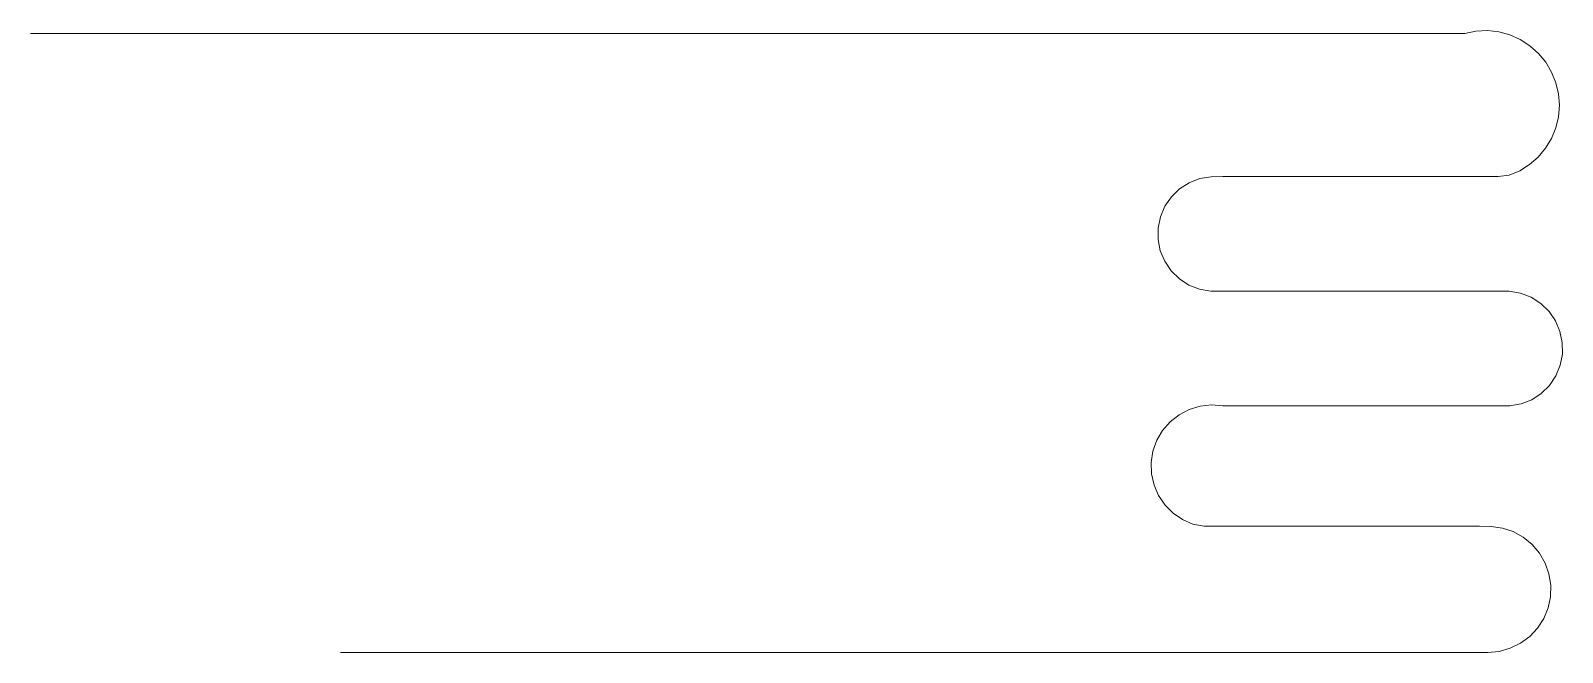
# Model space of a CAD drawing. Extents: x 103 to 370, y 515 to 623.
import ezdxf

# ---------------------------------------------------------------- set-up
doc = ezdxf.new("R2010")
doc.units = 0
doc.layers.get('0').update_dxf_attribs({"lineweight": 0})

msp = doc.modelspace()

# ---------------------------------------------------------------- linework, layer by layer
at = {"true_color": 0xff0000}
msp.add_lwpolyline([(103, 623), (105, 623), (107, 623), (109, 623), (111, 623), (113, 623), (115, 623), (117, 623), (119, 623), (121, 623), (123, 623), (125, 623), (127, 623), (129, 623), (131, 623), (133, 623), (135, 623), (137, 623), (139, 623), (141, 623), (143, 623), (145, 623), (147, 623), (149, 623), (151, 623), (153, 623), (155, 623), (157, 623), (159, 623), (161, 623), (163, 623), (165, 623), (167, 623), (169, 623), (171, 623), (173, 623), (175, 623), (177, 623), (179, 623), (181, 623), (183, 623), (185, 623), (187, 623), (189, 623), (191, 623), (193, 623), (195, 623), (197, 623), (199, 623), (201, 623), (203, 623), (205, 623), (207, 623), (209, 623), (211, 623), (213, 623), (215, 623), (217, 623), (219, 623), (221, 623), (223, 623), (225, 623), (227, 623), (229, 623), (231, 623), (233, 623), (235, 623), (237, 623), (239, 623), (241, 623), (242.99, 623), (244.99, 623), (246.99, 623), (248.99, 623), (250.99, 623), (252.99, 623), (254.99, 623), (256.99, 623), (258.99, 623), (260.99, 623), (262.99, 623), (264.99, 623), (266.99, 623), (268.99, 623), (270.99, 623), (272.99, 623), (274.99, 623), (276.99, 623), (278.99, 623), (280.99, 623), (282.99, 623), (284.99, 623), (286.99, 623), (288.99, 623), (290.99, 623), (292.99, 623), (294.99, 623), (296.99, 623), (298.99, 623), (300.99, 623), (302.99, 623), (304.99, 623), (306.99, 623), (308.99, 623), (310.99, 623), (312.99, 623), (314.99, 623), (316.99, 623), (318.99, 623), (320.99, 623), (322.99, 623), (324.99, 623), (326.99, 623), (328.99, 623), (330.99, 623), (332.99, 623), (334.99, 623), (336.99, 623), (338.99, 623), (340.99, 623), (342.99, 623), (344.99, 623), (346.99, 623), (348.99, 623), (350.99, 623), (352.99, 623), (354.95, 623.39), (356.95, 623.48), (358.93, 623.25), (360.86, 622.73), (362.68, 621.91), (364.36, 620.83), (365.86, 619.5), (367.13, 617.96), (368.14, 616.24), (368.89, 614.39), (369.34, 612.44), (369.48, 610.45), (369.32, 608.46), (368.85, 606.51), (368.1, 604.67), (367.06, 602.95), (365.78, 601.42), (364.28, 600.1), (362.59, 599.03), (360.76, 598.24), (358.8, 598), (356.8, 598), (354.8, 598), (352.8, 598), (350.8, 598), (348.8, 598), (346.8, 598), (344.8, 598), (342.8, 598), (340.8, 598), (338.8, 598), (336.8, 598), (334.8, 598), (332.8, 598), (330.8, 598), (328.8, 598), (326.8, 598), (324.8, 598), (322.8, 598), (320.8, 598), (318.8, 598), (316.8, 598), (314.8, 598), (312.8, 598), (310.8, 598), (308.8, 597.99), (306.83, 597.65), (304.97, 596.93), (303.29, 595.85), (301.85, 594.46), (300.72, 592.82), (299.94, 590.98), (299.54, 589.03), (299.53, 587.03), (299.92, 585.07), (300.69, 583.23), (301.82, 581.58), (303.24, 580.18), (304.92, 579.09), (306.78, 578.36), (308.74, 578.02), (310.74, 578), (312.74, 578), (314.74, 578), (316.74, 578), (318.74, 578), (320.74, 578), (322.74, 578), (324.74, 578), (326.74, 578), (328.74, 578), (330.74, 578), (332.74, 578), (334.74, 578), (336.74, 578), (338.74, 578), (340.74, 578), (342.74, 578), (344.74, 578), (346.74, 578), (348.74, 578), (350.74, 578), (352.74, 578), (354.74, 578), (356.74, 578), (358.74, 578), (360.74, 578.02), (362.7, 577.68), (364.56, 576.96), (366.24, 575.88), (367.68, 574.49), (368.81, 572.84), (369.59, 571.01), (369.99, 569.05), (370.01, 567.05), (369.62, 565.09), (368.86, 563.25), (367.74, 561.59), (366.32, 560.19), (364.66, 559.09), (362.8, 558.35), (360.84, 558), (358.84, 558), (356.84, 558), (354.84, 558), (352.84, 558), (350.84, 558), (348.84, 558), (346.84, 558), (344.84, 558), (342.84, 558), (340.84, 558), (338.84, 558), (336.84, 558), (334.84, 558), (332.84, 558), (330.84, 558), (328.84, 558), (326.84, 558), (324.84, 558), (322.84, 558), (320.84, 558), (318.84, 558), (316.84, 558), (314.84, 558), (312.84, 558), (310.84, 558.03), (308.85, 558.19), (306.87, 557.98), (304.96, 557.4), (303.19, 556.47), (301.62, 555.23), (300.31, 553.73), (299.3, 552), (298.64, 550.12), (298.33, 548.14), (298.39, 546.15), (298.83, 544.2), (299.62, 542.37), (300.74, 540.71), (302.15, 539.29), (303.79, 538.16), (305.62, 537.36), (307.57, 537), (309.57, 537), (311.57, 537), (313.57, 537), (315.57, 537), (317.57, 537), (319.57, 537), (321.57, 537), (323.57, 537), (325.57, 537), (327.57, 537), (329.57, 537), (331.57, 537), (333.57, 537), (335.57, 537), (337.57, 537), (339.57, 537), (341.57, 537), (343.57, 537), (345.57, 537), (347.57, 537), (349.57, 537), (351.57, 537), (353.57, 537), (355.57, 537), (357.57, 536.99), (359.55, 536.7), (361.44, 536.07), (363.19, 535.1), (364.73, 533.83), (366.02, 532.3), (367.01, 530.57), (367.67, 528.68), (367.98, 526.71), (367.93, 524.71), (367.51, 522.76), (366.75, 520.91), (365.67, 519.23), (364.31, 517.78), (362.7, 516.59), (360.9, 515.71), (358.98, 515.18), (356.99, 515), (354.99, 515), (352.99, 515), (350.99, 515), (348.99, 515), (346.99, 515), (344.99, 515), (342.99, 515), (340.99, 515), (338.99, 515), (336.99, 515), (334.99, 515), (332.99, 515), (330.99, 515), (328.99, 515), (326.99, 515), (324.99, 515), (322.99, 515), (320.99, 515), (318.99, 515), (316.99, 515), (314.99, 515), (312.99, 515), (310.99, 515), (308.99, 515), (306.99, 515), (304.99, 515), (302.99, 515), (300.99, 515), (298.99, 515), (296.99, 515), (294.99, 515), (292.99, 515), (290.99, 515), (288.99, 515), (286.99, 515), (284.99, 515), (282.99, 515), (280.99, 515), (278.99, 515), (276.99, 515), (274.99, 515), (272.99, 515), (270.99, 515), (268.99, 515), (266.99, 515), (265, 515), (263, 515), (261, 515), (259, 515), (257, 515), (255, 515), (253, 515), (251, 515), (249, 515), (247, 515), (245, 515), (243, 515), (241, 515), (239, 515), (237, 515), (235, 515), (233, 515), (231, 515), (229, 515), (227, 515), (225, 515), (223, 515), (221, 515), (219, 515), (217, 515), (215, 515), (213, 515), (211, 515), (209, 515), (207, 515), (205, 515), (203, 515), (201, 515), (199, 515), (197, 515), (195, 515), (193, 515), (191, 515), (189, 515), (187, 515), (185, 515), (183, 515), (181, 515), (179, 515), (177, 515), (175, 515), (173, 515), (171, 515), (169, 515), (167, 515), (165, 515), (163, 515), (161, 515), (159, 515), (157, 515)], dxfattribs=at)

doc.saveas('drawing.dxf')
